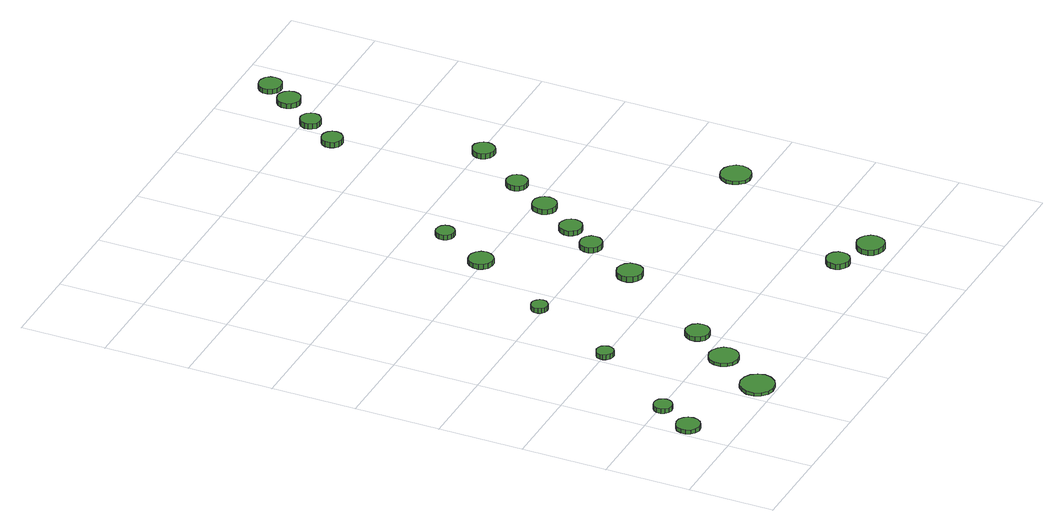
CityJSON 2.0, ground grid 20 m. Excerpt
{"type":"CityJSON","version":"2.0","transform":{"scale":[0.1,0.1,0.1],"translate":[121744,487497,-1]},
"CityObjects":{
"tree1":{"type":"SolitaryVegetationObject","attributes":{"function":"something"},"geometry":[{"type":"MultiSurface","lod":"1","boundaries":[[[0,1,2,3,4,5,6,7,8,9,10,11,12,13,14]],[[15,16,17,18,19,20,21,22,23,24,25,26,27,28,29]],[[0,29,28,1]],[[1,28,27,2]],[[2,27,26,3]],[[3,26,25,4]],[[4,25,24,5]],[[5,24,23,6]],[[6,23,22,7]],[[7,22,21,8]],[[8,21,20,9]],[[9,20,19,10]],[[10,19,18,11]],[[11,18,17,12]],[[12,17,16,13]],[[13,16,15,14]],[[14,15,29,0]]]}]},
"tree2":{"type":"SolitaryVegetationObject","attributes":{"function":"something"},"geometry":[{"type":"MultiSurface","lod":"1","boundaries":[[[30,31,32,33,34,35,36,37,38,39,40,41,42,43,44]],[[45,46,47,48,49,50,51,52,53,54,55,56,57,58,59]],[[30,59,58,31]],[[31,58,57,32]],[[32,57,56,33]],[[33,56,55,34]],[[34,55,54,35]],[[35,54,53,36]],[[36,53,52,37]],[[37,52,51,38]],[[38,51,50,39]],[[39,50,49,40]],[[40,49,48,41]],[[41,48,47,42]],[[42,47,46,43]],[[43,46,45,44]],[[44,45,59,30]]]}]},
"tree3":{"type":"SolitaryVegetationObject","attributes":{"function":"something"},"geometry":[{"type":"MultiSurface","lod":"1","boundaries":[[[60,61,62,63,64,65,66,67,68,69,70,71,72,73,74]],[[75,76,77,78,79,80,81,82,83,84,85,86,87,88,89]],[[60,89,88,61]],[[61,88,87,62]],[[62,87,86,63]],[[63,86,85,64]],[[64,85,84,65]],[[65,84,83,66]],[[66,83,82,67]],[[67,82,81,68]],[[68,81,80,69]],[[69,80,79,70]],[[70,79,78,71]],[[71,78,77,72]],[[72,77,76,73]],[[73,76,75,74]],[[74,75,89,60]]]}]},
"tree4":{"type":"SolitaryVegetationObject","attributes":{"function":"something"},"geometry":[{"type":"MultiSurface","lod":"1","boundaries":[[[90,91,92,93,94,95,96,97,98,99,100,101,102,103,104]],[[105,106,107,108,109,110,111,112,113,114,115,116,117,118,119]],[[90,119,118,91]],[[91,118,117,92]],[[92,117,116,93]],[[93,116,115,94]],[[94,115,114,95]],[[95,114,113,96]],[[96,113,112,97]],[[97,112,111,98]],[[98,111,110,99]],[[99,110,109,100]],[[100,109,108,101]],[[101,108,107,102]],[[102,107,106,103]],[[103,106,105,104]],[[104,105,119,90]]]}]},
"tree5":{"type":"SolitaryVegetationObject","attributes":{"function":"something"},"geometry":[{"type":"MultiSurface","lod":"1","boundaries":[[[120,121,122,123,124,125,126,127,128,129,130,131,132,133,134]],[[135,136,137,138,139,140,141,142,143,144,145,146,147,148,149]],[[120,149,148,121]],[[121,148,147,122]],[[122,147,146,123]],[[123,146,145,124]],[[124,145,144,125]],[[125,144,143,126]],[[126,143,142,127]],[[127,142,141,128]],[[128,141,140,129]],[[129,140,139,130]],[[130,139,138,131]],[[131,138,137,132]],[[132,137,136,133]],[[133,136,135,134]],[[134,135,149,120]]]}]},
"tree6":{"type":"SolitaryVegetationObject","attributes":{"function":"something"},"geometry":[{"type":"MultiSurface","lod":"1","boundaries":[[[150,151,152,153,154,155,156,157,158,159,160,161,162,163,164]],[[165,166,167,168,169,170,171,172,173,174,175,176,177,178,179]],[[150,179,178,151]],[[151,178,177,152]],[[152,177,176,153]],[[153,176,175,154]],[[154,175,174,155]],[[155,174,173,156]],[[156,173,172,157]],[[157,172,171,158]],[[158,171,170,159]],[[159,170,169,160]],[[160,169,168,161]],[[161,168,167,162]],[[162,167,166,163]],[[163,166,165,164]],[[164,165,179,150]]]}]},
"tree7":{"type":"SolitaryVegetationObject","attributes":{"function":"something"},"geometry":[{"type":"MultiSurface","lod":"1","boundaries":[[[180,181,182,183,184,185,186,187,188,189,190,191,192,193,194]],[[195,196,197,198,199,200,201,202,203,204,205,206,207,208,209]],[[180,209,208,181]],[[181,208,207,182]],[[182,207,206,183]],[[183,206,205,184]],[[184,205,204,185]],[[185,204,203,186]],[[186,203,202,187]],[[187,202,201,188]],[[188,201,200,189]],[[189,200,199,190]],[[190,199,198,191]],[[191,198,197,192]],[[192,197,196,193]],[[193,196,195,194]],[[194,195,209,180]]]}]},
"tree8":{"type":"SolitaryVegetationObject","attributes":{"function":"something"},"geometry":[{"type":"MultiSurface","lod":"1","boundaries":[[[210,211,212,213,214,215,216,217,218,219,220,221,222,223,224]],[[225,226,227,228,229,230,231,232,233,234,235,236,237,238,239]],[[210,239,238,211]],[[211,238,237,212]],[[212,237,236,213]],[[213,236,235,214]],[[214,235,234,215]],[[215,234,233,216]],[[216,233,232,217]],[[217,232,231,218]],[[218,231,230,219]],[[219,230,229,220]],[[220,229,228,221]],[[221,228,227,222]],[[222,227,226,223]],[[223,226,225,224]],[[224,225,239,210]]]}]},
"tree9":{"type":"SolitaryVegetationObject","attributes":{"function":"something"},"geometry":[{"type":"MultiSurface","lod":"1","boundaries":[[[240,241,242,243,244,245,246,247,248,249,250,251,252,253,254]],[[255,256,257,258,259,260,261,262,263,264,265,266,267,268,269]],[[240,269,268,241]],[[241,268,267,242]],[[242,267,266,243]],[[243,266,265,244]],[[244,265,264,245]],[[245,264,263,246]],[[246,263,262,247]],[[247,262,261,248]],[[248,261,260,249]],[[249,260,259,250]],[[250,259,258,251]],[[251,258,257,252]],[[252,257,256,253]],[[253,256,255,254]],[[254,255,269,240]]]}]},
"tree10":{"type":"SolitaryVegetationObject","attributes":{"function":"something"},"geometry":[{"type":"MultiSurface","lod":"1","boundaries":[[[270,271,272,273,274,275,276,277,278,279,280,281,282,283,284]],[[285,286,287,288,289,290,291,292,293,294,295,296,297,298,299]],[[270,299,298,271]],[[271,298,297,272]],[[272,297,296,273]],[[273,296,295,274]],[[274,295,294,275]],[[275,294,293,276]],[[276,293,292,277]],[[277,292,291,278]],[[278,291,290,279]],[[279,290,289,280]],[[280,289,288,281]],[[281,288,287,282]],[[282,287,286,283]],[[283,286,285,284]],[[284,285,299,270]]]}]},
"tree11":{"type":"SolitaryVegetationObject","attributes":{"function":"something"},"geometry":[{"type":"MultiSurface","lod":"1","boundaries":[[[300,301,302,303,304,305,306,307,308,309,310,311,312,313,314]],[[315,316,317,318,319,320,321,322,323,324,325,326,327,328,329]],[[300,329,328,301]],[[301,328,327,302]],[[302,327,326,303]],[[303,326,325,304]],[[304,325,324,305]],[[305,324,323,306]],[[306,323,322,307]],[[307,322,321,308]],[[308,321,320,309]],[[309,320,319,310]],[[310,319,318,311]],[[311,318,317,312]],[[312,317,316,313]],[[313,316,315,314]],[[314,315,329,300]]]}]},
"tree12":{"type":"SolitaryVegetationObject","attributes":{"function":"something"},"geometry":[{"type":"MultiSurface","lod":"1","boundaries":[[[330,331,332,333,334,335,336,337,338,339,340,341,342,343,344]],[[345,346,347,348,349,350,351,352,353,354,355,356,357,358,359]],[[330,359,358,331]],[[331,358,357,332]],[[332,357,356,333]],[[333,356,355,334]],[[334,355,354,335]],[[335,354,353,336]],[[336,353,352,337]],[[337,352,351,338]],[[338,351,350,339]],[[339,350,349,340]],[[340,349,348,341]],[[341,348,347,342]],[[342,347,346,343]],[[343,346,345,344]],[[344,345,359,330]]]}]},
"tree13":{"type":"SolitaryVegetationObject","attributes":{"function":"something"},"geometry":[{"type":"MultiSurface","lod":"1","boundaries":[[[360,361,362,363,364,365,366,367,368,369,370,371,372,373,374]],[[375,376,377,378,379,380,381,382,383,384,385,386,387,388,389]],[[360,389,388,361]],[[361,388,387,362]],[[362,387,386,363]],[[363,386,385,364]],[[364,385,384,365]],[[365,384,383,366]],[[366,383,382,367]],[[367,382,381,368]],[[368,381,380,369]],[[369,380,379,370]],[[370,379,378,371]],[[371,378,377,372]],[[372,377,376,373]],[[373,376,375,374]],[[374,375,389,360]]]}]},
"tree14":{"type":"SolitaryVegetationObject","attributes":{"function":"something"},"geometry":[{"type":"MultiSurface","lod":"1","boundaries":[[[390,391,392,393,394,395,396,397,398,399,400,401,402,403,404]],[[405,406,407,408,409,410,411,412,413,414,415,416,417,418,419]],[[390,419,418,391]],[[391,418,417,392]],[[392,417,416,393]],[[393,416,415,394]],[[394,415,414,395]],[[395,414,413,396]],[[396,413,412,397]],[[397,412,411,398]],[[398,411,410,399]],[[399,410,409,400]],[[400,409,408,401]],[[401,408,407,402]],[[402,407,406,403]],[[403,406,405,404]],[[404,405,419,390]]]}]},
"tree15":{"type":"SolitaryVegetationObject","attributes":{"function":"something"},"geometry":[{"type":"MultiSurface","lod":"1","boundaries":[[[420,421,422,423,424,425,426,427,428,429,430,431,432,433,434]],[[435,436,437,438,439,440,441,442,443,444,445,446,447,448,449]],[[420,449,448,421]],[[421,448,447,422]],[[422,447,446,423]],[[423,446,445,424]],[[424,445,444,425]],[[425,444,443,426]],[[426,443,442,427]],[[427,442,441,428]],[[428,441,440,429]],[[429,440,439,430]],[[430,439,438,431]],[[431,438,437,432]],[[432,437,436,433]],[[433,436,435,434]],[[434,435,449,420]]]}]},
"tree16":{"type":"SolitaryVegetationObject","attributes":{"function":"something"},"geometry":[{"type":"MultiSurface","lod":"1","boundaries":[[[450,451,452,453,454,455,456,457,458,459,460,461,462,463,464]],[[465,466,467,468,469,470,471,472,473,474,475,476,477,478,479]],[[450,479,478,451]],[[451,478,477,452]],[[452,477,476,453]],[[453,476,475,454]],[[454,475,474,455]],[[455,474,473,456]],[[456,473,472,457]],[[457,472,471,458]],[[458,471,470,459]],[[459,470,469,460]],[[460,469,468,461]],[[461,468,467,462]],[[462,467,466,463]],[[463,466,465,464]],[[464,465,479,450]]]}]},
"tree17":{"type":"SolitaryVegetationObject","attributes":{"function":"something"},"geometry":[{"type":"MultiSurface","lod":"1","boundaries":[[[480,481,482,483,484,485,486,487,488,489,490,491,492,493,494]],[[495,496,497,498,499,500,501,502,503,504,505,506,507,508,509]],[[480,509,508,481]],[[481,508,507,482]],[[482,507,506,483]],[[483,506,505,484]],[[484,505,504,485]],[[485,504,503,486]],[[486,503,502,487]],[[487,502,501,488]],[[488,501,500,489]],[[489,500,499,490]],[[490,499,498,491]],[[491,498,497,492]],[[492,497,496,493]],[[493,496,495,494]],[[494,495,509,480]]]}]},
"tree18":{"type":"SolitaryVegetationObject","attributes":{"function":"something"},"geometry":[{"type":"MultiSurface","lod":"1","boundaries":[[[510,511,512,513,514,515,516,517,518,519,520,521,522,523,524]],[[525,526,527,528,529,530,531,532,533,534,535,536,537,538,539]],[[510,539,538,511]],[[511,538,537,512]],[[512,537,536,513]],[[513,536,535,514]],[[514,535,534,515]],[[515,534,533,516]],[[516,533,532,517]],[[517,532,531,518]],[[518,531,530,519]],[[519,530,529,520]],[[520,529,528,521]],[[521,528,527,522]],[[522,527,526,523]],[[523,526,525,524]],[[524,525,539,510]]]}]},
"tree19":{"type":"SolitaryVegetationObject","attributes":{"function":"something"},"geometry":[{"type":"MultiSurface","lod":"1","boundaries":[[[540,541,542,543,544,545,546,547,548,549,550,551,552,553,554]],[[555,556,557,558,559,560,561,562,563,564,565,566,567,568,569]],[[540,569,568,541]],[[541,568,567,542]],[[542,567,566,543]],[[543,566,565,544]],[[544,565,564,545]],[[545,564,563,546]],[[546,563,562,547]],[[547,562,561,548]],[[548,561,560,549]],[[549,560,559,550]],[[550,559,558,551]],[[551,558,557,552]],[[552,557,556,553]],[[553,556,555,554]],[[554,555,569,540]]]}]},
"tree20":{"type":"SolitaryVegetationObject","attributes":{"function":"something"},"geometry":[{"type":"MultiSurface","lod":"1","boundaries":[[[570,571,572,573,574,575,576,577,578,579,580,581,582,583,584]],[[585,586,587,588,589,590,591,592,593,594,595,596,597,598,599]],[[570,599,598,571]],[[571,598,597,572]],[[572,597,596,573]],[[573,596,595,574]],[[574,595,594,575]],[[575,594,593,576]],[[576,593,592,577]],[[577,592,591,578]],[[578,591,590,579]],[[579,590,589,580]],[[580,589,588,581]],[[581,588,587,582]],[[582,587,586,583]],[[583,586,585,584]],[[584,585,599,570]]]}]},
"tree21":{"type":"SolitaryVegetationObject","attributes":{"function":"something"},"geometry":[{"type":"MultiSurface","lod":"1","boundaries":[[[600,601,602,603,604,605,606,607,608,609,610,611,612,613,614]],[[615,616,617,618,619,620,621,622,623,624,625,626,627,628,629]],[[600,629,628,601]],[[601,628,627,602]],[[602,627,626,603]],[[603,626,625,604]],[[604,625,624,605]],[[605,624,623,606]],[[606,623,622,607]],[[607,622,621,608]],[[608,621,620,609]],[[609,620,619,610]],[[610,619,618,611]],[[611,618,617,612]],[[612,617,616,613]],[[613,616,615,614]],[[614,615,629,600]]]}]},
"tree22":{"type":"SolitaryVegetationObject","attributes":{"function":"something"},"geometry":[{"type":"MultiSurface","lod":"1","boundaries":[[[630,631,632,633,634,635,636,637,638,639,640,641,642,643,644]],[[645,646,647,648,649,650,651,652,653,654,655,656,657,658,659]],[[630,659,658,631]],[[631,658,657,632]],[[632,657,656,633]],[[633,656,655,634]],[[634,655,654,635]],[[635,654,653,636]],[[636,653,652,637]],[[637,652,651,638]],[[638,651,650,639]],[[639,650,649,640]],[[640,649,648,641]],[[641,648,647,642]],[[642,647,646,643]],[[643,646,645,644]],[[644,645,659,630]]]}]}
},
"vertices":[
[60,110,17],[58,122,17],[51,131,17],[41,137,17],[30,138,17],[19,134,17],[10,127,17],[6,116,17],[6,105,17],[10,94,17],[19,87,17],[30,83,17],[41,84,17],[51,90,17],[58,99,17],[58,99,7],[51,90,7],[41,84,7],[30,83,7],[19,87,7],[10,94,7],[6,105,7],[6,116,7],[10,127,7],[19,134,7],[30,138,7],[41,137,7],[51,131,7],[58,122,7],[60,110,7],
[104,194,18],[102,202,18],[97,210,18],[89,214,18],[80,215,18],[71,212,18],[65,206,18],[61,198,18],[61,189,18],[65,181,18],[71,175,18],[80,172,18],[89,173,18],[97,178,18],[102,185,18],[102,185,7],[97,178,7],[89,173,7],[80,172,7],[71,175,7],[65,181,7],[61,189,7],[61,198,7],[65,206,7],[71,212,7],[80,215,7],[89,214,7],[97,210,7],[102,202,7],[104,194,7],
[290,44,15],[286,61,15],[276,74,15],[262,82,15],[246,84,15],[230,79,15],[218,68,15],[211,53,15],[211,36,15],[218,21,15],[230,10,15],[246,5,15],[262,7,15],[276,15,15],[286,28,15],[286,28,7],[276,15,7],[262,7,7],[246,5,7],[230,10,7],[218,21,7],[211,36,7],[211,53,7],[218,68,7],[230,79,7],[246,84,7],[262,82,7],[276,74,7],[286,61,7],[290,44,7],
[240,396,25],[238,404,25],[234,411,25],[226,415,25],[218,416,25],[211,413,25],[204,408,25],[201,400,25],[201,392,25],[204,385,25],[211,379,25],[218,377,25],[226,377,25],[234,382,25],[238,388,25],[238,388,13],[234,382,13],[226,377,13],[218,377,13],[211,379,13],[204,385,13],[201,392,13],[201,400,13],[204,408,13],[211,413,13],[218,416,13],[226,415,13],[234,411,13],[238,404,13],[240,396,13],
[359,160,15],[356,174,15],[347,185,15],[335,192,15],[321,194,15],[307,189,15],[297,180,15],[291,167,15],[291,153,15],[297,139,15],[307,130,15],[321,125,15],[335,127,15],[347,134,15],[356,146,15],[356,146,7],[347,134,7],[335,127,7],[321,125,7],[307,130,7],[297,139,7],[291,153,7],[291,167,7],[297,180,7],[307,189,7],[321,194,7],[335,192,7],[347,185,7],[356,174,7],[359,160,7],
[418,253,18],[416,264,18],[409,274,18],[399,279,18],[387,281,18],[376,277,18],[368,269,18],[363,259,18],[363,247,18],[368,236,18],[376,228,18],[387,225,18],[399,226,18],[409,232,18],[416,241,18],[416,241,7],[409,232,7],[399,226,7],[387,225,7],[376,228,7],[368,236,7],[363,247,7],[363,259,7],[368,269,7],[376,277,7],[387,281,7],[399,279,7],[409,274,7],[416,264,7],[418,253,7],
[357,607,23],[355,615,23],[350,621,23],[344,625,23],[336,626,23],[328,624,23],[322,618,23],[319,611,23],[319,603,23],[322,596,23],[328,590,23],[336,588,23],[344,589,23],[350,593,23],[355,599,23],[355,599,11],[350,593,11],[344,589,11],[336,588,11],[328,590,11],[322,596,11],[319,603,11],[319,611,11],[322,618,11],[328,624,11],[336,626,11],[344,625,11],[350,621,11],[355,615,11],[357,607,11],
[572,485,26],[570,497,26],[563,507,26],[552,513,26],[540,515,26],[528,511,26],[519,503,26],[514,491,26],[514,479,26],[519,468,26],[528,460,26],[540,456,26],[552,457,26],[563,463,26],[570,473,26],[570,473,13],[563,463,13],[552,457,13],[540,456,13],[528,460,13],[519,468,13],[514,479,13],[514,491,13],[519,503,13],[528,511,13],[540,515,13],[552,513,13],[563,507,13],[570,497,13],[572,485,13],
[492,805,19],[489,817,19],[482,826,19],[472,832,19],[461,833,19],[449,830,19],[441,822,19],[436,811,19],[436,799,19],[441,789,19],[449,781,19],[461,777,19],[472,778,19],[482,784,19],[489,794,19],[489,794,7],[482,784,7],[472,778,7],[461,777,7],[449,781,7],[441,789,7],[436,799,7],[436,811,7],[441,822,7],[449,830,7],[461,833,7],[472,832,7],[482,826,7],[489,817,7],[492,805,7],
[650,616,19],[648,626,19],[641,635,19],[632,640,19],[622,641,19],[612,638,19],[604,631,19],[599,621,19],[599,611,19],[604,601,19],[612,594,19],[622,591,19],[632,592,19],[641,597,19],[648,606,19],[648,606,6],[641,597,6],[632,592,6],[622,591,6],[612,594,6],[604,601,6],[599,611,6],[599,621,6],[604,631,6],[612,638,6],[622,641,6],[632,640,6],[641,635,6],[648,626,6],[650,616,6],
[556,924,19],[554,933,19],[549,940,19],[541,944,19],[532,945,19],[524,943,19],[517,936,19],[513,928,19],[513,919,19],[517,911,19],[524,905,19],[532,902,19],[541,903,19],[549,908,19],[554,915,19],[554,915,8],[549,908,8],[541,903,8],[532,902,8],[524,905,8],[517,911,8],[513,919,8],[513,928,8],[517,936,8],[524,943,8],[532,945,8],[541,944,8],[549,940,8],[554,933,8],[556,924,8],
[809,98,23],[807,108,23],[801,117,23],[791,123,23],[780,124,23],[770,121,23],[761,113,23],[757,103,23],[757,92,23],[761,82,23],[770,75,23],[780,71,23],[791,72,23],[801,78,23],[807,87,23],[807,87,10],[801,78,10],[791,72,10],[780,71,10],[770,75,10],[761,82,10],[757,92,10],[757,103,10],[761,113,10],[770,121,10],[780,124,10],[791,123,10],[801,117,10],[807,108,10],[809,98,10],
[696,686,18],[694,696,18],[688,705,18],[678,710,18],[668,712,18],[657,708,18],[650,701,18],[645,691,18],[645,680,18],[650,671,18],[657,663,18],[668,660,18],[678,661,18],[688,667,18],[694,675,18],[694,675,6],[688,667,6],[678,661,6],[668,660,6],[657,663,6],[650,671,6],[645,680,6],[645,691,6],[650,701,6],[657,708,6],[668,712,6],[678,710,6],[688,705,6],[694,696,6],[696,686,6],
[899,58,25],[896,71,25],[888,82,25],[877,88,25],[864,90,25],[851,86,25],[841,77,25],[836,65,25],[836,51,25],[841,39,25],[851,31,25],[864,27,25],[877,28,25],[888,34,25],[896,45,25],[896,45,12],[888,34,12],[877,28,12],[864,27,12],[851,31,12],[841,39,12],[836,51,12],[836,65,12],[841,77,12],[851,86,12],[864,90,12],[877,88,12],[888,82,12],[896,71,12],[899,58,12],
[757,776,18],[754,787,18],[748,796,18],[738,802,18],[726,803,18],[715,800,18],[706,792,18],[702,781,18],[702,770,18],[706,759,18],[715,751,18],[726,748,18],[738,749,18],[748,755,18],[754,764,18],[754,764,6],[748,755,6],[738,749,6],[726,748,6],[715,751,6],[706,759,6],[702,770,6],[702,781,6],[706,792,6],[715,800,6],[726,803,6],[738,802,6],[748,796,6],[754,787,6],[757,776,6],
[814,870,18],[812,880,18],[806,888,18],[797,893,18],[787,894,18],[777,891,18],[769,884,18],[765,875,18],[765,865,18],[769,855,18],[777,848,18],[787,845,18],[797,846,18],[806,851,18],[812,860,18],[812,860,6],[806,851,6],[797,846,6],[787,845,6],[777,848,6],[769,855,6],[765,865,6],[765,875,6],[769,884,6],[777,891,6],[787,894,6],[797,893,6],[806,888,6],[812,880,6],[814,870,6],
[1056,452,14],[1053,466,14],[1044,478,14],[1032,485,14],[1017,487,14],[1003,482,14],[993,473,14],[987,459,14],[987,445,14],[993,432,14],[1003,422,14],[1017,417,14],[1032,419,14],[1044,426,14],[1053,438,14],[1053,438,6],[1044,426,6],[1032,419,6],[1017,417,6],[1003,422,6],[993,432,6],[987,445,6],[987,459,6],[993,473,6],[1003,482,6],[1017,487,6],[1032,485,6],[1044,478,6],[1053,466,6],[1056,452,6],
[894,986,26],[892,997,26],[886,1005,26],[877,1011,26],[866,1012,26],[856,1008,26],[848,1001,26],[843,991,26],[843,981,26],[848,971,26],[856,964,26],[866,960,26],[877,961,26],[886,967,26],[892,976,26],[892,976,14],[886,967,14],[877,961,14],[866,960,14],[856,964,14],[848,971,14],[843,981,14],[843,991,14],[848,1001,14],[856,1008,14],[866,1012,14],[877,1011,14],[886,1005,14],[892,997,14],[894,986,14],
[798,1305,25],[796,1315,25],[790,1323,25],[781,1328,25],[771,1329,25],[762,1326,25],[754,1319,25],[750,1310,25],[750,1300,25],[754,1291,25],[762,1284,25],[771,1281,25],[781,1282,25],[790,1287,25],[796,1295,25],[796,1295,12],[790,1287,12],[781,1282,12],[771,1281,12],[762,1284,12],[754,1291,12],[750,1300,12],[750,1310,12],[754,1319,12],[762,1326,12],[771,1329,12],[781,1328,12],[790,1323,12],[796,1315,12],[798,1305,12],
[853,1382,21],[851,1392,21],[845,1400,21],[836,1405,21],[827,1406,21],[817,1403,21],[810,1396,21],[806,1387,21],[806,1378,21],[810,1369,21],[817,1362,21],[827,1359,21],[836,1360,21],[845,1365,21],[851,1373,21],[851,1373,8],[845,1365,8],[836,1360,8],[827,1359,8],[817,1362,8],[810,1369,8],[806,1378,8],[806,1387,8],[810,1396,8],[817,1403,8],[827,1406,8],[836,1405,8],[845,1400,8],[851,1392,8],[853,1382,8],
[917,1462,20],[915,1473,20],[908,1482,20],[898,1488,20],[887,1489,20],[877,1485,20],[868,1478,20],[864,1468,20],[864,1457,20],[868,1446,20],[877,1439,20],[887,1435,20],[898,1437,20],[908,1442,20],[915,1451,20],[915,1451,8],[908,1442,8],[898,1437,8],[887,1435,8],[877,1439,8],[868,1446,8],[864,1457,8],[864,1468,8],[868,1478,8],[877,1485,8],[887,1489,8],[898,1488,8],[908,1482,8],[915,1473,8],[917,1462,8],
[952,1523,21],[950,1534,21],[943,1543,21],[933,1548,21],[923,1549,21],[912,1546,21],[904,1539,21],[899,1529,21],[899,1518,21],[904,1508,21],[912,1500,21],[923,1497,21],[933,1498,21],[943,1503,21],[950,1512,21],[950,1512,9],[943,1503,9],[933,1498,9],[923,1497,9],[912,1500,9],[904,1508,9],[899,1518,9],[899,1529,9],[904,1539,9],[912,1546,9],[923,1549,9],[933,1548,9],[943,1543,9],[950,1534,9],[952,1523,9]
]}
